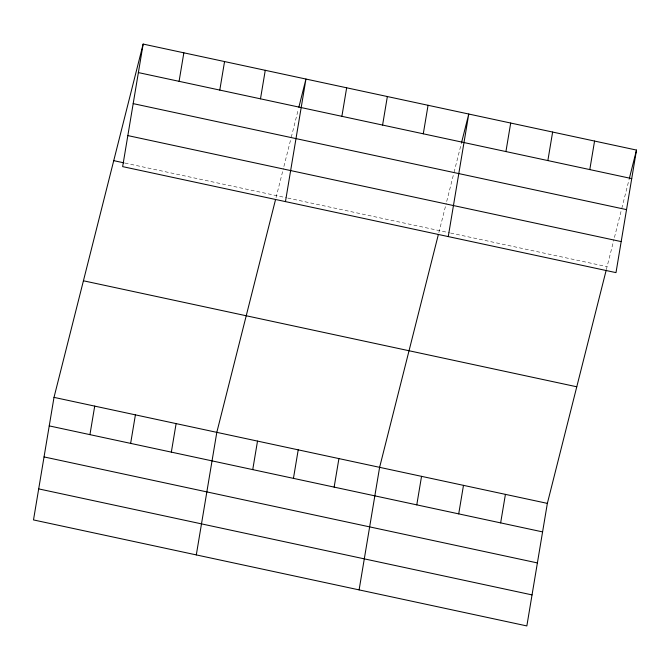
<?xml version="1.0" encoding="UTF-8"?>
<svg xmlns="http://www.w3.org/2000/svg" width="670" height="670" viewBox="0 0 670 670"><rect width="100%" height="100%" fill="white"/><g stroke="black" fill="none" stroke-linecap="round" stroke-linejoin="round"><path stroke-width="0.5" stroke-dasharray="3.35 2.51" d="M276.032 197.642L283.385 168.505M283.896 166.495L290.747 139.352M291.249 137.342L298.351 109.202M438.842 232.624L446.195 203.487M446.697 201.477L453.548 174.334M454.051 172.324L461.412 143.179M606.325 269.667L613.929 239.525M614.44 237.515L621.283 210.38M621.794 208.37L629.147 179.217M124.93 163.061L286.718 197.826M287.731 198.044L449.57 232.817M450.592 233.043L607.079 266.66"/><path stroke-width="1" d="M143.154 44.069L122.644 166.621L615.99 272.631L636.5 150.072L143.154 44.069L54.01 397.369L33.5 519.928L526.846 625.931L547.356 503.379L606.074 270.663M89.939 434.637L94.713 406.112M179.083 81.33L183.856 52.813M130.642 443.381L135.407 414.864M219.785 90.082L224.559 61.556M171.336 452.124L176.109 423.608M260.488 98.825L265.261 70.308M196.302 554.911L216.812 432.351L275.529 199.643M285.453 201.603L305.956 79.052L298.862 107.192M252.741 469.62L257.514 441.094M341.884 116.312L346.658 87.795M293.443 478.363L298.217 449.846M382.587 125.064L387.361 96.539M334.146 487.107L338.92 458.59M423.289 133.807L428.063 105.282M359.103 589.893L379.614 467.333L438.331 234.626M448.255 236.585L468.766 114.034L461.663 142.174M416.782 504.862L421.547 476.345M505.925 151.562L510.699 123.045M458.716 513.873L463.481 485.356M547.859 160.574L552.633 132.049M500.649 522.885L505.423 494.368M589.793 169.585L594.566 141.06M629.398 178.212L636.5 150.072M138.38 72.586L631.726 178.597M133.188 103.624L626.534 209.626M127.836 135.591L621.182 241.594M113.741 160.658L123.917 162.844M83.423 280.78L576.769 386.783M54.01 397.369L547.356 503.379M49.237 425.894L542.583 531.896M44.044 456.923L537.39 562.926M38.693 488.891L532.039 594.901"/></g></svg>
